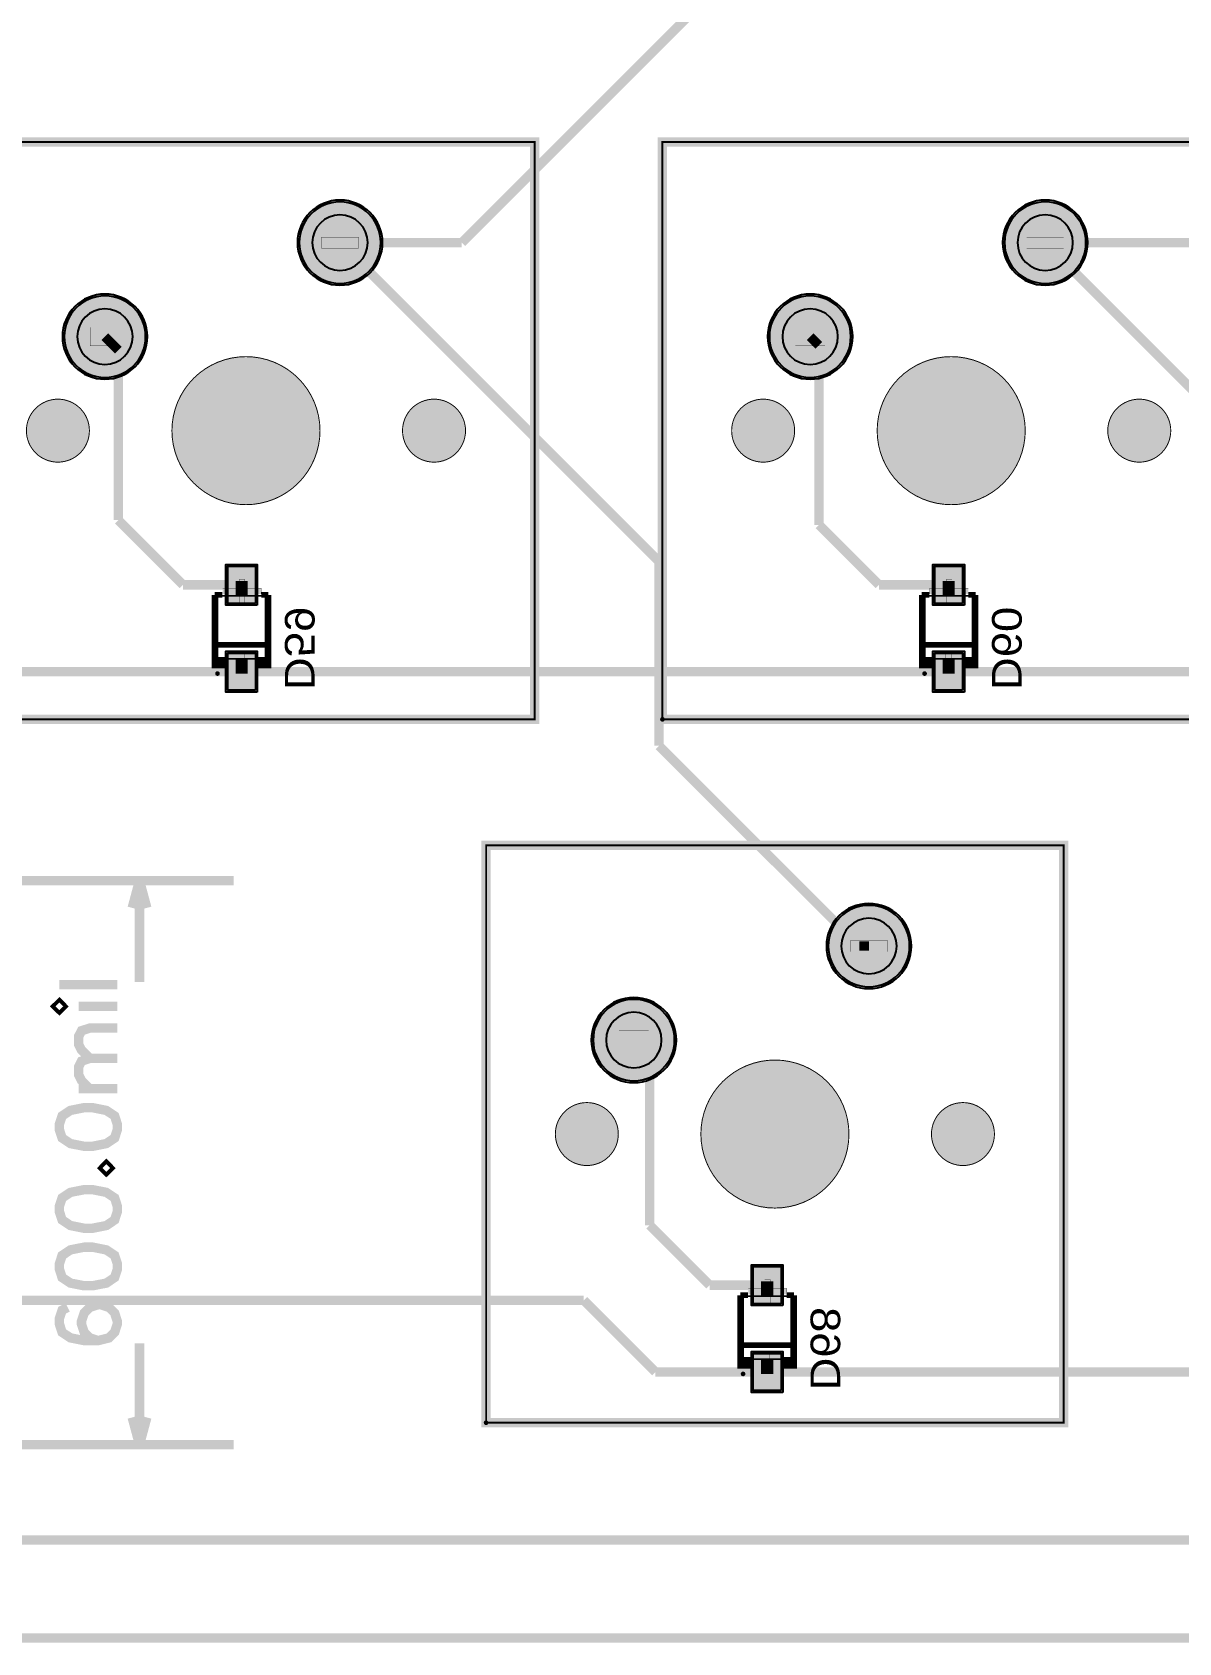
# Model space of a CAD drawing. Header units: millimetres. Extents: x 0 to 199, y -7 to 103.
# Drawn here: x 69.68 to 100.65, y -0.11 to 43.41 of the extents above; entities that cross this region are included whole.
import ezdxf
from ezdxf.enums import TextEntityAlignment as Align

# ---------------------------------------------------------------- set-up
doc = ezdxf.new("R2010")
doc.units = ezdxf.units.MM
doc.header["$MEASUREMENT"] = 0
for name, color, linetype, true_color in [('Board-Outline-Layer', 7, 'Continuous', 0xff00ff), ('Bottom-Layer', 7, 'Continuous', 0x0000ff), ('Bottom-Paste-Mask-Layer', 7, 'Continuous', 0x800000), ('Bottom-Silkscreen-Layer', 7, 'Continuous', 0x66cc33), ('Bottom-Solder-Mask-Layer', 7, 'Continuous', 0xaa00ff), ('Component-Marking-Layer', 7, 'Continuous', 0x66ffcc), ('Component-Shape-Layer', 7, 'Continuous', 0x00cccc), ('Document-Layer', 7, 'Continuous', 0xffffff), ('Hole-Layer', 7, 'Continuous', 0x222222), ('Mechanical-Layer', 7, 'Continuous', 0xf022f0), ('Multi-Layer', 7, 'Continuous', 0xc0c0c0), ('Pin-Floating-Layer', 7, 'Continuous', 0xff99ff), ('Pin-Soldering-Layer', 7, 'Continuous', 0xcc9999), ('Top-Layer', 7, 'Continuous', 0xff0000), ('Top-Paste-Mask-Layer', 7, 'Continuous', 0x808080), ('Top-Silkscreen-Layer', 7, 'Continuous', 0xffcc00), ('Top-Solder-Mask-Layer', 7, 'Continuous', 0x800080)]:
    doc.layers.add(name, color=color, linetype=linetype, true_color=true_color)
doc.styles.get("Standard").update_dxf_attribs({"font": 'arial.ttf'})

msp = doc.modelspace()

# ---------------------------------------------------------------- hatches: boundary and pattern name
at = {"layer": 'Bottom-Layer'}
for points in [[(76.896, 37.724, 1), (79.096, 37.724, 1)], [(95.946, 37.724, 1), (98.146, 37.724, 1)], [(70.546, 35.184, 1), (72.746, 35.184, 1)], [(89.596, 35.184, 1), (91.796, 35.184, 1)], [(75.712, 27.978), (74.962, 27.978), (74.962, 28.978), (75.712, 28.978)], [(94.812, 27.978), (94.062, 27.978), (94.062, 28.978), (94.812, 28.978)], [(75.712, 25.632), (74.962, 25.632), (74.962, 26.632), (75.712, 26.632)], [(94.812, 25.632), (94.062, 25.632), (94.062, 26.632), (94.812, 26.632)], [(91.184, 18.718, 1), (93.384, 18.718, 1)], [(84.834, 16.178, 1), (87.034, 16.178, 1)], [(89.91, 9.055), (89.16, 9.055), (89.16, 10.055), (89.91, 10.055)], [(89.91, 6.709), (89.16, 6.709), (89.16, 7.709), (89.91, 7.709)]]:
    msp.add_hatch(color=256, dxfattribs=at).paths.add_polyline_path(points)
at = {"layer": 'Bottom-Paste-Mask-Layer'}
for points in [[(76.896, 37.724, 1), (79.096, 37.724, 1)], [(95.946, 37.724, 1), (98.146, 37.724, 1)], [(70.546, 35.184, 1), (72.746, 35.184, 1)], [(89.596, 35.184, 1), (91.796, 35.184, 1)], [(75.712, 27.978), (74.962, 27.978), (74.962, 28.978), (75.712, 28.978)], [(94.812, 27.978), (94.062, 27.978), (94.062, 28.978), (94.812, 28.978)], [(75.712, 25.632), (74.962, 25.632), (74.962, 26.632), (75.712, 26.632)], [(94.812, 25.632), (94.062, 25.632), (94.062, 26.632), (94.812, 26.632)], [(91.184, 18.718, 1), (93.384, 18.718, 1)], [(84.834, 16.178, 1), (87.034, 16.178, 1)], [(89.91, 9.055), (89.16, 9.055), (89.16, 10.055), (89.91, 10.055)], [(89.91, 6.709), (89.16, 6.709), (89.16, 7.709), (89.91, 7.709)]]:
    msp.add_hatch(color=256, dxfattribs=at).paths.add_polyline_path(points)
at = {"layer": 'Bottom-Silkscreen-Layer'}
for points in [[(74.534, 26.53), (74.887, 26.53), (74.887, 26.225), (74.534, 26.225)], [(74.534, 26.53), (74.887, 26.53), (74.887, 26.225), (74.534, 26.225)], [(76.139, 26.53), (76.139, 26.225), (75.787, 26.225), (75.787, 26.53)], [(76.139, 26.53), (76.139, 26.225), (75.787, 26.225), (75.787, 26.53)], [(93.635, 26.53), (93.987, 26.53), (93.987, 26.225), (93.635, 26.225)], [(93.635, 26.53), (93.987, 26.53), (93.987, 26.225), (93.635, 26.225)], [(95.24, 26.53), (95.24, 26.225), (94.887, 26.225), (94.887, 26.53)], [(95.24, 26.53), (95.24, 26.225), (94.887, 26.225), (94.887, 26.53)], [(88.733, 7.607), (89.085, 7.607), (89.085, 7.302), (88.733, 7.302)], [(88.733, 7.607), (89.085, 7.607), (89.085, 7.302), (88.733, 7.302)], [(90.338, 7.607), (90.338, 7.302), (89.985, 7.302), (89.985, 7.607)], [(90.338, 7.607), (90.338, 7.302), (89.985, 7.302), (89.985, 7.607)]]:
    msp.add_hatch(color=256, dxfattribs=at).paths.add_polyline_path(points)
at = {"layer": 'Bottom-Solder-Mask-Layer'}
for points in [[(76.846, 37.724, 1), (79.146, 37.724, 1)], [(95.896, 37.724, 1), (98.196, 37.724, 1)], [(70.496, 35.184, 1), (72.796, 35.184, 1)], [(89.546, 35.184, 1), (91.846, 35.184, 1)], [(75.762, 27.927), (74.911, 27.927), (74.911, 29.028), (75.762, 29.028)], [(94.863, 27.927), (94.012, 27.927), (94.012, 29.028), (94.863, 29.028)], [(75.762, 25.582), (74.911, 25.582), (74.911, 26.683), (75.762, 26.683)], [(94.863, 25.582), (94.012, 25.582), (94.012, 26.683), (94.863, 26.683)], [(91.134, 18.718, 1), (93.434, 18.718, 1)], [(84.784, 16.178, 1), (87.084, 16.178, 1)], [(89.961, 9.004), (89.109, 9.004), (89.109, 10.105), (89.961, 10.105)], [(89.961, 6.659), (89.109, 6.659), (89.109, 7.76), (89.961, 7.76)]]:
    msp.add_hatch(color=256, dxfattribs=at).paths.add_polyline_path(points)
at = {"layer": 'Component-Marking-Layer'}
for points in [[(74.627, 26.08, 1), (74.747, 26.08, 1)], [(74.627, 26.08, 1), (74.747, 26.08, 1)], [(93.727, 26.08, 1), (93.847, 26.08, 1)], [(93.727, 26.08, 1), (93.847, 26.08, 1)], [(86.646, 24.844, 1), (86.766, 24.844, 1)], [(86.646, 24.844, 1), (86.766, 24.844, 1)], [(88.825, 7.157, 1), (88.945, 7.157, 1)], [(88.825, 7.157, 1), (88.945, 7.157, 1)], [(81.883, 5.838, 1), (82.003, 5.838, 1)], [(81.883, 5.838, 1), (82.003, 5.838, 1)]]:
    msp.add_hatch(color=256, dxfattribs=at).paths.add_polyline_path(points)
at = {"layer": 'Document-Layer'}
for points in [[(75.867, 28.388), (75.867, 28.232), (74.827, 28.232), (74.827, 28.388)], [(75.867, 28.388), (75.867, 28.232), (74.827, 28.232), (74.827, 28.388)], [(75.427, 28.62), (75.427, 27.996), (75.271, 27.996), (75.271, 28.62)], [(75.427, 28.62), (75.427, 27.996), (75.271, 27.996), (75.271, 28.62)], [(94.967, 28.388), (94.967, 28.232), (93.927, 28.232), (93.927, 28.388)], [(94.967, 28.388), (94.967, 28.232), (93.927, 28.232), (93.927, 28.388)], [(94.527, 28.62), (94.527, 27.996), (94.371, 27.996), (94.371, 28.62)], [(94.527, 28.62), (94.527, 27.996), (94.371, 27.996), (94.371, 28.62)], [(75.407, 26.08), (75.251, 26.08), (75.251, 26.704), (75.407, 26.704)], [(75.407, 26.08), (75.251, 26.08), (75.251, 26.704), (75.407, 26.704)], [(94.507, 26.08), (94.351, 26.08), (94.351, 26.704), (94.507, 26.704)], [(94.507, 26.08), (94.351, 26.08), (94.351, 26.704), (94.507, 26.704)], [(89.625, 9.697), (89.625, 9.073), (89.469, 9.073), (89.469, 9.697)], [(89.625, 9.697), (89.625, 9.073), (89.469, 9.073), (89.469, 9.697)], [(90.065, 9.465), (90.065, 9.309), (89.025, 9.309), (89.025, 9.465)], [(90.065, 9.465), (90.065, 9.309), (89.025, 9.309), (89.025, 9.465)], [(89.605, 7.157), (89.449, 7.157), (89.449, 7.781), (89.605, 7.781)], [(89.605, 7.157), (89.449, 7.157), (89.449, 7.781), (89.605, 7.781)]]:
    msp.add_hatch(color=256, dxfattribs=at).paths.add_polyline_path(points)
at = {"layer": 'Hole-Layer'}
for points in [[(77.246, 37.724, 1), (78.746, 37.724, 1)], [(96.296, 37.724, 1), (97.796, 37.724, 1)], [(70.896, 35.184, 1), (72.396, 35.184, 1)], [(89.946, 35.184, 1), (91.446, 35.184, 1)], [(91.534, 18.718, 1), (93.034, 18.718, 1)], [(85.183, 16.178, 1), (86.684, 16.178, 1)]]:
    msp.add_hatch(color=256, dxfattribs=at).paths.add_polyline_path(points)
at = {"layer": 'Multi-Layer'}
for points in [[(76.896, 37.724, 1), (79.096, 37.724, 1)], [(76.896, 37.724, 1), (79.096, 37.724, 1)], [(76.896, 37.724, 1), (79.096, 37.724, 1)], [(95.946, 37.724, 1), (98.146, 37.724, 1)], [(95.946, 37.724, 1), (98.146, 37.724, 1)], [(95.946, 37.724, 1), (98.146, 37.724, 1)], [(70.546, 35.184, 1), (72.746, 35.184, 1)], [(70.546, 35.184, 1), (72.746, 35.184, 1)], [(70.546, 35.184, 1), (72.746, 35.184, 1)], [(89.596, 35.184, 1), (91.796, 35.184, 1)], [(89.596, 35.184, 1), (91.796, 35.184, 1)], [(89.596, 35.184, 1), (91.796, 35.184, 1)], [(73.456, 32.644, 1), (77.456, 32.644, 1)], [(73.456, 32.644, 1), (77.456, 32.644, 1)], [(92.506, 32.644, 1), (96.506, 32.644, 1)], [(92.506, 32.644, 1), (96.506, 32.644, 1)], [(69.525, 32.644, 1), (71.227, 32.644, 1)], [(69.525, 32.644, 1), (71.227, 32.644, 1)], [(79.685, 32.644, 1), (81.387, 32.644, 1)], [(79.685, 32.644, 1), (81.387, 32.644, 1)], [(88.575, 32.644, 1), (90.277, 32.644, 1)], [(88.575, 32.644, 1), (90.277, 32.644, 1)], [(98.735, 32.644, 1), (100.437, 32.644, 1)], [(98.735, 32.644, 1), (100.437, 32.644, 1)], [(91.184, 18.718, 1), (93.384, 18.718, 1)], [(91.184, 18.718, 1), (93.384, 18.718, 1)], [(91.184, 18.718, 1), (93.384, 18.718, 1)], [(84.834, 16.178, 1), (87.034, 16.178, 1)], [(84.834, 16.178, 1), (87.034, 16.178, 1)], [(84.834, 16.178, 1), (87.034, 16.178, 1)], [(87.744, 13.638, 1), (91.744, 13.638, 1)], [(87.744, 13.638, 1), (91.744, 13.638, 1)], [(83.813, 13.638, 1), (85.514, 13.638, 1)], [(83.813, 13.638, 1), (85.514, 13.638, 1)], [(93.973, 13.638, 1), (95.674, 13.638, 1)], [(93.973, 13.638, 1), (95.674, 13.638, 1)]]:
    msp.add_hatch(color=256, dxfattribs=at).paths.add_polyline_path(points)
at = {"layer": 'Pin-Floating-Layer'}
for points in [[(75.496, 28.29), (75.496, 28.17), (75.176, 28.17), (75.176, 28.29)], [(75.496, 28.29), (75.496, 28.17), (75.176, 28.17), (75.176, 28.29)], [(94.597, 28.29), (94.597, 28.17), (94.277, 28.17), (94.277, 28.29)], [(94.597, 28.29), (94.597, 28.17), (94.277, 28.17), (94.277, 28.29)], [(75.496, 26.49), (75.496, 26.37), (75.176, 26.37), (75.176, 26.49)], [(75.496, 26.49), (75.496, 26.37), (75.176, 26.37), (75.176, 26.49)], [(94.597, 26.49), (94.597, 26.37), (94.277, 26.37), (94.277, 26.49)], [(94.597, 26.49), (94.597, 26.37), (94.277, 26.37), (94.277, 26.49)], [(89.695, 9.367), (89.695, 9.247), (89.375, 9.247), (89.375, 9.367)], [(89.695, 9.367), (89.695, 9.247), (89.375, 9.247), (89.375, 9.367)], [(89.695, 7.567), (89.695, 7.447), (89.375, 7.447), (89.375, 7.567)], [(89.695, 7.567), (89.695, 7.447), (89.375, 7.447), (89.375, 7.567)]]:
    msp.add_hatch(color=256, dxfattribs=at).paths.add_polyline_path(points)
at = {"layer": 'Pin-Soldering-Layer'}
for points in [[(77.496, 37.874), (78.496, 37.874), (78.496, 37.574), (77.496, 37.574)], [(77.496, 37.874), (78.496, 37.874), (78.496, 37.574), (77.496, 37.574)], [(96.546, 37.874), (97.546, 37.874), (97.546, 37.574), (96.546, 37.574)], [(96.546, 37.874), (97.546, 37.874), (97.546, 37.574), (96.546, 37.574)], [(71.246, 35.434), (72.046, 35.434), (72.046, 34.934), (71.246, 34.934)], [(71.246, 35.434), (72.046, 35.434), (72.046, 34.934), (71.246, 34.934)], [(90.296, 35.434), (91.096, 35.434), (91.096, 34.934), (90.296, 34.934)], [(90.296, 35.434), (91.096, 35.434), (91.096, 34.934), (90.296, 34.934)], [(75.496, 28.58), (75.496, 28.28), (75.176, 28.28), (75.176, 28.58)], [(75.496, 28.58), (75.496, 28.28), (75.176, 28.28), (75.176, 28.58)], [(94.597, 28.58), (94.597, 28.28), (94.277, 28.28), (94.277, 28.58)], [(94.597, 28.58), (94.597, 28.28), (94.277, 28.28), (94.277, 28.58)], [(75.496, 26.38), (75.496, 26.08), (75.176, 26.08), (75.176, 26.38)], [(75.496, 26.38), (75.496, 26.08), (75.176, 26.08), (75.176, 26.38)], [(94.597, 26.38), (94.597, 26.08), (94.277, 26.08), (94.277, 26.38)], [(94.597, 26.38), (94.597, 26.08), (94.277, 26.08), (94.277, 26.38)], [(91.784, 18.868), (92.784, 18.868), (92.784, 18.568), (91.784, 18.568)], [(91.784, 18.868), (92.784, 18.868), (92.784, 18.568), (91.784, 18.568)], [(85.534, 16.428), (86.334, 16.428), (86.334, 15.928), (85.534, 15.928)], [(85.534, 16.428), (86.334, 16.428), (86.334, 15.928), (85.534, 15.928)], [(89.695, 9.657), (89.695, 9.357), (89.375, 9.357), (89.375, 9.657)], [(89.695, 9.657), (89.695, 9.357), (89.375, 9.357), (89.375, 9.657)], [(89.695, 7.457), (89.695, 7.157), (89.375, 7.157), (89.375, 7.457)], [(89.695, 7.457), (89.695, 7.157), (89.375, 7.157), (89.375, 7.457)]]:
    msp.add_hatch(color=256, dxfattribs=at).paths.add_polyline_path(points)
at = {"layer": 'Top-Layer'}
for points in [[(76.896, 37.724, 1), (79.096, 37.724, 1)], [(95.946, 37.724, 1), (98.146, 37.724, 1)], [(70.546, 35.184, 1), (72.746, 35.184, 1)], [(89.596, 35.184, 1), (91.796, 35.184, 1)], [(91.184, 18.718, 1), (93.384, 18.718, 1)], [(84.834, 16.178, 1), (87.034, 16.178, 1)]]:
    msp.add_hatch(color=256, dxfattribs=at).paths.add_polyline_path(points)
at = {"layer": 'Top-Paste-Mask-Layer'}
for points in [[(76.896, 37.724, 1), (79.096, 37.724, 1)], [(95.946, 37.724, 1), (98.146, 37.724, 1)], [(70.546, 35.184, 1), (72.746, 35.184, 1)], [(89.596, 35.184, 1), (91.796, 35.184, 1)], [(91.184, 18.718, 1), (93.384, 18.718, 1)], [(84.834, 16.178, 1), (87.034, 16.178, 1)]]:
    msp.add_hatch(color=256, dxfattribs=at).paths.add_polyline_path(points)
at = {"layer": 'Top-Solder-Mask-Layer'}
for points in [[(76.846, 37.724, 1), (79.146, 37.724, 1)], [(95.896, 37.724, 1), (98.196, 37.724, 1)], [(70.496, 35.184, 1), (72.796, 35.184, 1)], [(89.546, 35.184, 1), (91.846, 35.184, 1)], [(91.134, 18.718, 1), (93.434, 18.718, 1)], [(84.784, 16.178, 1), (87.084, 16.178, 1)]]:
    msp.add_hatch(color=256, dxfattribs=at).paths.add_polyline_path(points)

# ---------------------------------------------------------------- linework, layer by layer
at = {"layer": 'Board-Outline-Layer', "const_width": 0.254}
msp.add_lwpolyline([(-0.032, 3.019), (-0.032, 100.367, -0.414), (2.968, 103.367), (195.568, 103.367), (195.568, 103.367, -0.414), (198.568, 100.367), (198.568, 100.367), (198.568, 3.019), (198.568, 3.019, -0.414), (195.568, 0.019), (195.568, 0.019), (2.968, 0.019, -0.414)], format="xyb", close=True, dxfattribs=at)
at = {"layer": 'Bottom-Layer'}
for points in [[(76.896, 37.724, 1), (79.096, 37.724), (79.096, 37.724, 1), (76.896, 37.724)], [(95.946, 37.724, 1), (98.146, 37.724), (98.146, 37.724, 1), (95.946, 37.724)], [(70.546, 35.184, 1), (72.746, 35.184), (72.746, 35.184, 1), (70.546, 35.184)], [(89.596, 35.184, 1), (91.796, 35.184), (91.796, 35.184, 1), (89.596, 35.184)], [(91.184, 18.718, 1), (93.384, 18.718), (93.384, 18.718, 1), (91.184, 18.718)], [(84.834, 16.178, 1), (87.034, 16.178), (87.034, 16.178, 1), (84.834, 16.178)]]:
    msp.add_lwpolyline(points, format="xyb", dxfattribs=at)
at = {"layer": 'Bottom-Layer', "const_width": 0.254}
for points in [[(71.646, 35.184), (72.009, 34.821)], [(90.696, 35.184), (90.932, 34.948)], [(72.009, 34.821), (72.009, 30.226)], [(90.932, 34.948), (90.932, 30.099)], [(72.009, 30.226), (73.758, 28.478)], [(90.932, 30.099), (92.554, 28.478)], [(73.758, 28.478), (75.337, 28.478)], [(92.554, 28.478), (94.437, 28.478)], [(56.236, 26.132), (75.337, 26.132)], [(75.337, 26.132), (94.437, 26.132)], [(94.437, 26.132), (113.538, 26.132)], [(85.934, 16.178), (86.36, 15.751)], [(86.36, 15.751), (86.36, 11.176)], [(86.36, 11.176), (87.982, 9.555)], [(87.982, 9.555), (89.535, 9.555)], [(57.404, 9.144), (84.582, 9.144)], [(84.582, 9.144), (86.517, 7.209)], [(86.517, 7.209), (89.535, 7.209)], [(89.535, 7.209), (108.611, 7.209)]]:
    msp.add_lwpolyline(points, dxfattribs=at)
at = {"layer": 'Bottom-Layer'}
for points in [[(75.712, 27.978), (74.962, 27.978), (74.962, 28.978), (75.712, 28.978)], [(94.812, 27.978), (94.062, 27.978), (94.062, 28.978), (94.812, 28.978)], [(75.712, 25.632), (74.962, 25.632), (74.962, 26.632), (75.712, 26.632)], [(94.812, 25.632), (94.062, 25.632), (94.062, 26.632), (94.812, 26.632)], [(89.91, 9.055), (89.16, 9.055), (89.16, 10.055), (89.91, 10.055)], [(89.91, 6.709), (89.16, 6.709), (89.16, 7.709), (89.91, 7.709)]]:
    msp.add_lwpolyline(points, close=True, dxfattribs=at)
at = {"layer": 'Bottom-Paste-Mask-Layer'}
for points in [[(76.896, 37.724, 1), (79.096, 37.724), (79.096, 37.724, 1), (76.896, 37.724)], [(95.946, 37.724, 1), (98.146, 37.724), (98.146, 37.724, 1), (95.946, 37.724)], [(70.546, 35.184, 1), (72.746, 35.184), (72.746, 35.184, 1), (70.546, 35.184)], [(89.596, 35.184, 1), (91.796, 35.184), (91.796, 35.184, 1), (89.596, 35.184)], [(91.184, 18.718, 1), (93.384, 18.718), (93.384, 18.718, 1), (91.184, 18.718)], [(84.834, 16.178, 1), (87.034, 16.178), (87.034, 16.178, 1), (84.834, 16.178)]]:
    msp.add_lwpolyline(points, format="xyb", dxfattribs=at)
for points in [[(75.712, 27.978), (74.962, 27.978), (74.962, 28.978), (75.712, 28.978)], [(94.812, 27.978), (94.062, 27.978), (94.062, 28.978), (94.812, 28.978)], [(75.712, 25.632), (74.962, 25.632), (74.962, 26.632), (75.712, 26.632)], [(94.812, 25.632), (94.062, 25.632), (94.062, 26.632), (94.812, 26.632)], [(89.91, 9.055), (89.16, 9.055), (89.16, 10.055), (89.91, 10.055)], [(89.91, 6.709), (89.16, 6.709), (89.16, 7.709), (89.91, 7.709)]]:
    msp.add_lwpolyline(points, close=True, dxfattribs=at)
at = {"layer": 'Bottom-Silkscreen-Layer', "const_width": 0.152}
for points in [[(74.61, 28.206), (74.817, 28.206)], [(74.61, 26.454), (74.61, 28.206)], [(74.61, 28.206), (74.817, 28.206)], [(74.61, 26.454), (74.61, 28.206)], [(76.063, 28.206), (75.867, 28.206)], [(76.063, 28.206), (75.867, 28.206)], [(76.063, 26.454), (76.063, 28.206)], [(76.063, 26.454), (76.063, 28.206)], [(93.711, 28.206), (93.917, 28.206)], [(93.711, 26.454), (93.711, 28.206)], [(93.711, 28.206), (93.917, 28.206)], [(93.711, 26.454), (93.711, 28.206)], [(95.164, 28.206), (94.967, 28.206)], [(95.164, 28.206), (94.967, 28.206)], [(95.164, 26.454), (95.164, 28.206)], [(95.164, 26.454), (95.164, 28.206)], [(76.063, 26.858), (74.61, 26.858)], [(76.063, 26.858), (74.61, 26.858)], [(95.164, 26.858), (93.711, 26.858)], [(95.164, 26.858), (93.711, 26.858)], [(88.809, 9.283), (89.015, 9.283)], [(88.809, 7.531), (88.809, 9.283)], [(88.809, 9.283), (89.015, 9.283)], [(88.809, 7.531), (88.809, 9.283)], [(90.261, 9.283), (90.065, 9.283)], [(90.261, 9.283), (90.065, 9.283)], [(90.261, 7.531), (90.261, 9.283)], [(90.261, 7.531), (90.261, 9.283)], [(90.261, 7.935), (88.809, 7.935)], [(90.261, 7.935), (88.809, 7.935)]]:
    msp.add_lwpolyline(points, dxfattribs=at)
at = {"layer": 'Bottom-Silkscreen-Layer', "const_width": 0.00508}
for points in [[(74.534, 26.53), (74.887, 26.53), (74.887, 26.225), (74.534, 26.225)], [(74.534, 26.53), (74.887, 26.53), (74.887, 26.225), (74.534, 26.225)], [(76.139, 26.53), (76.139, 26.225), (75.787, 26.225), (75.787, 26.53)], [(76.139, 26.53), (76.139, 26.225), (75.787, 26.225), (75.787, 26.53)], [(93.635, 26.53), (93.987, 26.53), (93.987, 26.225), (93.635, 26.225)], [(93.635, 26.53), (93.987, 26.53), (93.987, 26.225), (93.635, 26.225)], [(95.24, 26.53), (95.24, 26.225), (94.887, 26.225), (94.887, 26.53)], [(95.24, 26.53), (95.24, 26.225), (94.887, 26.225), (94.887, 26.53)], [(88.733, 7.607), (89.085, 7.607), (89.085, 7.302), (88.733, 7.302)], [(88.733, 7.607), (89.085, 7.607), (89.085, 7.302), (88.733, 7.302)], [(90.338, 7.607), (90.338, 7.302), (89.985, 7.302), (89.985, 7.607)], [(90.338, 7.607), (90.338, 7.302), (89.985, 7.302), (89.985, 7.607)]]:
    msp.add_lwpolyline(points, close=True, dxfattribs=at)
at = {"layer": 'Bottom-Solder-Mask-Layer'}
for points in [[(76.846, 37.724, 1), (79.146, 37.724, 1)], [(95.896, 37.724, 1), (98.196, 37.724, 1)], [(70.496, 35.184, 1), (72.796, 35.184, 1)], [(89.546, 35.184, 1), (91.846, 35.184, 1)], [(91.134, 18.718, 1), (93.434, 18.718, 1)], [(84.784, 16.178, 1), (87.084, 16.178, 1)]]:
    msp.add_lwpolyline(points, format="xyb", close=True, dxfattribs=at)
for points in [[(75.762, 27.927), (74.911, 27.927), (74.911, 29.028), (75.762, 29.028)], [(94.863, 27.927), (94.012, 27.927), (94.012, 29.028), (94.863, 29.028)], [(75.762, 25.582), (74.911, 25.582), (74.911, 26.683), (75.762, 26.683)], [(94.863, 25.582), (94.012, 25.582), (94.012, 26.683), (94.863, 26.683)], [(89.961, 9.004), (89.109, 9.004), (89.109, 10.105), (89.961, 10.105)], [(89.961, 6.659), (89.109, 6.659), (89.109, 7.76), (89.961, 7.76)]]:
    msp.add_lwpolyline(points, close=True, dxfattribs=at)
at = {"layer": 'Component-Marking-Layer', "const_width": 0.00508}
for points in [[(74.627, 26.08, 1), (74.747, 26.08, 1)], [(74.627, 26.08, 1), (74.747, 26.08, 1)], [(93.727, 26.08, 1), (93.847, 26.08, 1)], [(93.727, 26.08, 1), (93.847, 26.08, 1)], [(86.646, 24.844, 1), (86.766, 24.844, 1)], [(86.646, 24.844, 1), (86.766, 24.844, 1)], [(88.825, 7.157, 1), (88.945, 7.157, 1)], [(88.825, 7.157, 1), (88.945, 7.157, 1)], [(81.883, 5.838, 1), (82.003, 5.838, 1)], [(81.883, 5.838, 1), (82.003, 5.838, 1)]]:
    msp.add_lwpolyline(points, format="xyb", close=True, dxfattribs=at)
at = {"layer": 'Component-Shape-Layer', "const_width": 0.0508}
for points in [[(67.656, 24.844), (67.656, 40.444), (83.256, 40.444), (83.256, 24.844)], [(67.656, 24.844), (67.656, 40.444), (83.256, 40.444), (83.256, 24.844)], [(86.706, 24.844), (86.706, 40.444), (102.306, 40.444), (102.306, 24.844)], [(86.706, 24.844), (86.706, 40.444), (102.306, 40.444), (102.306, 24.844)], [(75.987, 28.18), (75.987, 26.48), (74.687, 26.48), (74.687, 28.18)], [(75.987, 28.18), (75.987, 26.48), (74.687, 26.48), (74.687, 28.18)], [(95.087, 28.18), (95.087, 26.48), (93.787, 26.48), (93.787, 28.18)], [(95.087, 28.18), (95.087, 26.48), (93.787, 26.48), (93.787, 28.18)], [(81.944, 5.838), (81.944, 21.438), (97.544, 21.438), (97.544, 5.838)], [(81.944, 5.838), (81.944, 21.438), (97.544, 21.438), (97.544, 5.838)], [(90.185, 9.257), (90.185, 7.557), (88.885, 7.557), (88.885, 9.257)], [(90.185, 9.257), (90.185, 7.557), (88.885, 7.557), (88.885, 9.257)]]:
    msp.add_lwpolyline(points, close=True, dxfattribs=at)
at = {"layer": 'Document-Layer', "const_width": 1.9}
for points in [[(74.506, 32.644, 1), (76.406, 32.644, 1)], [(74.506, 32.644, 1), (76.406, 32.644, 1)], [(93.556, 32.644, 1), (95.456, 32.644, 1)], [(93.556, 32.644, 1), (95.456, 32.644, 1)], [(88.794, 13.638, 1), (90.693, 13.638, 1)], [(88.794, 13.638, 1), (90.693, 13.638, 1)]]:
    msp.add_lwpolyline(points, format="xyb", close=True, dxfattribs=at)
at = {"layer": 'Document-Layer', "const_width": 0.8}
for points in [[(69.976, 32.644, 1), (70.776, 32.644), (70.776, 32.644, 1), (69.976, 32.644)], [(69.976, 32.644, 1), (70.776, 32.644), (70.776, 32.644, 1), (69.976, 32.644)], [(80.136, 32.644, 1), (80.936, 32.644), (80.936, 32.644, 1), (80.136, 32.644)], [(80.136, 32.644, 1), (80.936, 32.644), (80.936, 32.644, 1), (80.136, 32.644)], [(89.026, 32.644, 1), (89.826, 32.644), (89.826, 32.644, 1), (89.026, 32.644)], [(89.026, 32.644, 1), (89.826, 32.644), (89.826, 32.644, 1), (89.026, 32.644)], [(99.186, 32.644, 1), (99.986, 32.644), (99.986, 32.644, 1), (99.186, 32.644)], [(99.186, 32.644, 1), (99.986, 32.644), (99.986, 32.644, 1), (99.186, 32.644)], [(84.263, 13.638, 1), (85.064, 13.638), (85.064, 13.638, 1), (84.263, 13.638)], [(84.263, 13.638, 1), (85.064, 13.638), (85.064, 13.638, 1), (84.263, 13.638)], [(94.423, 13.638, 1), (95.224, 13.638), (95.224, 13.638, 1), (94.423, 13.638)], [(94.423, 13.638, 1), (95.224, 13.638), (95.224, 13.638, 1), (94.423, 13.638)]]:
    msp.add_lwpolyline(points, format="xyb", dxfattribs=at)
at = {"layer": 'Document-Layer', "const_width": 0.00508}
for points in [[(75.867, 28.388), (75.867, 28.232), (74.827, 28.232), (74.827, 28.388)], [(75.867, 28.388), (75.867, 28.232), (74.827, 28.232), (74.827, 28.388)], [(75.427, 28.62), (75.427, 27.996), (75.271, 27.996), (75.271, 28.62)], [(75.427, 28.62), (75.427, 27.996), (75.271, 27.996), (75.271, 28.62)], [(94.967, 28.388), (94.967, 28.232), (93.927, 28.232), (93.927, 28.388)], [(94.967, 28.388), (94.967, 28.232), (93.927, 28.232), (93.927, 28.388)], [(94.527, 28.62), (94.527, 27.996), (94.371, 27.996), (94.371, 28.62)], [(94.527, 28.62), (94.527, 27.996), (94.371, 27.996), (94.371, 28.62)], [(75.407, 26.08), (75.251, 26.08), (75.251, 26.704), (75.407, 26.704)], [(75.407, 26.08), (75.251, 26.08), (75.251, 26.704), (75.407, 26.704)], [(94.507, 26.08), (94.351, 26.08), (94.351, 26.704), (94.507, 26.704)], [(94.507, 26.08), (94.351, 26.08), (94.351, 26.704), (94.507, 26.704)], [(89.625, 9.697), (89.625, 9.073), (89.469, 9.073), (89.469, 9.697)], [(89.625, 9.697), (89.625, 9.073), (89.469, 9.073), (89.469, 9.697)], [(90.065, 9.465), (90.065, 9.309), (89.025, 9.309), (89.025, 9.465)], [(90.065, 9.465), (90.065, 9.309), (89.025, 9.309), (89.025, 9.465)], [(89.605, 7.157), (89.449, 7.157), (89.449, 7.781), (89.605, 7.781)], [(89.605, 7.157), (89.449, 7.157), (89.449, 7.781), (89.605, 7.781)]]:
    msp.add_lwpolyline(points, close=True, dxfattribs=at)
at = {"layer": 'Hole-Layer'}
for points in [[(77.246, 37.724, 1), (78.746, 37.724, 1)], [(96.296, 37.724, 1), (97.796, 37.724, 1)], [(70.896, 35.184, 1), (72.396, 35.184, 1)], [(89.946, 35.184, 1), (91.446, 35.184, 1)], [(91.534, 18.718, 1), (93.034, 18.718, 1)], [(85.183, 16.178, 1), (86.684, 16.178, 1)]]:
    msp.add_lwpolyline(points, format="xyb", close=True, dxfattribs=at)
at = {"layer": 'Mechanical-Layer', "const_width": 0.254}
for points in [[(66.231, 20.485), (75.121, 20.485)], [(72.581, 20.485), (72.383, 19.749)], [(72.581, 20.485), (72.778, 19.749)], [(72.581, 20.485), (72.581, 17.75)], [(70.417, 17.673), (71.981, 17.673)], [(70.937, 17.087), (71.981, 17.087)], [(71.237, 15.682), (71.013, 15.906), (70.937, 16.055), (70.937, 16.279), (71.013, 16.429), (71.237, 16.502), (71.981, 16.502)], [(71.237, 14.862), (71.013, 15.085), (70.937, 15.235), (70.937, 15.458), (71.013, 15.608), (71.237, 15.682), (71.981, 15.682)], [(70.937, 14.862), (71.981, 14.862)], [(70.64, 8.954), (70.49, 8.877), (70.417, 8.654), (70.417, 8.504), (70.49, 8.28), (70.714, 8.131), (71.087, 8.057), (71.461, 8.057), (71.758, 8.131), (71.908, 8.28), (71.981, 8.504), (71.981, 8.58), (71.908, 8.804), (71.758, 8.954), (71.534, 9.027), (71.461, 9.027), (71.237, 8.954), (71.087, 8.804), (71.013, 8.58), (71.013, 8.504), (71.087, 8.28), (71.237, 8.131), (71.461, 8.057)], [(72.581, 7.981), (72.581, 5.245)], [(72.581, 5.245), (72.383, 5.981)], [(72.581, 5.245), (72.778, 5.981)], [(66.104, 5.245), (75.121, 5.245)]]:
    msp.add_lwpolyline(points, dxfattribs=at)
for points in [[(70.417, 17.013), (70.49, 17.087), (70.417, 17.163), (70.34, 17.087)], [(70.417, 13.754), (70.49, 13.531), (70.714, 13.381), (71.087, 13.307), (71.311, 13.307), (71.684, 13.381), (71.908, 13.531), (71.981, 13.754), (71.981, 13.904), (71.908, 14.128), (71.684, 14.277), (71.311, 14.351), (71.087, 14.351), (70.714, 14.277), (70.49, 14.128), (70.417, 13.904)], [(71.61, 12.72), (71.684, 12.647), (71.758, 12.72), (71.684, 12.797)], [(70.417, 11.539), (70.49, 11.316), (70.714, 11.166), (71.087, 11.092), (71.311, 11.092), (71.684, 11.166), (71.908, 11.316), (71.981, 11.539), (71.981, 11.689), (71.908, 11.913), (71.684, 12.062), (71.311, 12.136), (71.087, 12.136), (70.714, 12.062), (70.49, 11.913), (70.417, 11.689)], [(70.417, 9.985), (70.49, 9.761), (70.714, 9.611), (71.087, 9.538), (71.311, 9.538), (71.684, 9.611), (71.908, 9.761), (71.981, 9.985), (71.981, 10.135), (71.908, 10.358), (71.684, 10.508), (71.311, 10.582), (71.087, 10.582), (70.714, 10.508), (70.49, 10.358), (70.417, 10.135)]]:
    msp.add_lwpolyline(points, close=True, dxfattribs=at)
at = {"layer": 'Multi-Layer'}
for points in [[(76.896, 37.724, 1), (79.096, 37.724), (79.096, 37.724, 1), (76.896, 37.724)], [(76.896, 37.724, 1), (79.096, 37.724), (79.096, 37.724, 1), (76.896, 37.724)], [(76.896, 37.724, 1), (79.096, 37.724), (79.096, 37.724, 1), (76.896, 37.724)], [(95.946, 37.724, 1), (98.146, 37.724), (98.146, 37.724, 1), (95.946, 37.724)], [(95.946, 37.724, 1), (98.146, 37.724), (98.146, 37.724, 1), (95.946, 37.724)], [(95.946, 37.724, 1), (98.146, 37.724), (98.146, 37.724, 1), (95.946, 37.724)], [(70.546, 35.184, 1), (72.746, 35.184), (72.746, 35.184, 1), (70.546, 35.184)], [(70.546, 35.184, 1), (72.746, 35.184), (72.746, 35.184, 1), (70.546, 35.184)], [(70.546, 35.184, 1), (72.746, 35.184), (72.746, 35.184, 1), (70.546, 35.184)], [(89.596, 35.184, 1), (91.796, 35.184), (91.796, 35.184, 1), (89.596, 35.184)], [(89.596, 35.184, 1), (91.796, 35.184), (91.796, 35.184, 1), (89.596, 35.184)], [(89.596, 35.184, 1), (91.796, 35.184), (91.796, 35.184, 1), (89.596, 35.184)], [(91.184, 18.718, 1), (93.384, 18.718), (93.384, 18.718, 1), (91.184, 18.718)], [(91.184, 18.718, 1), (93.384, 18.718), (93.384, 18.718, 1), (91.184, 18.718)], [(91.184, 18.718, 1), (93.384, 18.718), (93.384, 18.718, 1), (91.184, 18.718)], [(84.834, 16.178, 1), (87.034, 16.178), (87.034, 16.178, 1), (84.834, 16.178)], [(84.834, 16.178, 1), (87.034, 16.178), (87.034, 16.178, 1), (84.834, 16.178)], [(84.834, 16.178, 1), (87.034, 16.178), (87.034, 16.178, 1), (84.834, 16.178)]]:
    msp.add_lwpolyline(points, format="xyb", dxfattribs=at)
at = {"layer": 'Multi-Layer', "const_width": 0.0254}
for points in [[(73.456, 32.644, 1), (77.456, 32.644, 1)], [(73.456, 32.644, 1), (77.456, 32.644, 1)], [(92.506, 32.644, 1), (96.506, 32.644, 1)], [(92.506, 32.644, 1), (96.506, 32.644, 1)], [(69.525, 32.644, 1), (71.227, 32.644, 1)], [(69.525, 32.644, 1), (71.227, 32.644, 1)], [(79.685, 32.644, 1), (81.387, 32.644, 1)], [(79.685, 32.644, 1), (81.387, 32.644, 1)], [(88.575, 32.644, 1), (90.277, 32.644, 1)], [(88.575, 32.644, 1), (90.277, 32.644, 1)], [(98.735, 32.644, 1), (100.437, 32.644, 1)], [(98.735, 32.644, 1), (100.437, 32.644, 1)], [(87.744, 13.638, 1), (91.744, 13.638, 1)], [(87.744, 13.638, 1), (91.744, 13.638, 1)], [(83.813, 13.638, 1), (85.514, 13.638, 1)], [(83.813, 13.638, 1), (85.514, 13.638, 1)], [(93.973, 13.638, 1), (95.674, 13.638, 1)], [(93.973, 13.638, 1), (95.674, 13.638, 1)]]:
    msp.add_lwpolyline(points, format="xyb", close=True, dxfattribs=at)
at = {"layer": 'Pin-Floating-Layer', "const_width": 0.00508}
for points in [[(75.496, 28.29), (75.496, 28.17), (75.176, 28.17), (75.176, 28.29)], [(75.496, 28.29), (75.496, 28.17), (75.176, 28.17), (75.176, 28.29)], [(94.597, 28.29), (94.597, 28.17), (94.277, 28.17), (94.277, 28.29)], [(94.597, 28.29), (94.597, 28.17), (94.277, 28.17), (94.277, 28.29)], [(75.496, 26.49), (75.496, 26.37), (75.176, 26.37), (75.176, 26.49)], [(75.496, 26.49), (75.496, 26.37), (75.176, 26.37), (75.176, 26.49)], [(94.597, 26.49), (94.597, 26.37), (94.277, 26.37), (94.277, 26.49)], [(94.597, 26.49), (94.597, 26.37), (94.277, 26.37), (94.277, 26.49)], [(89.695, 9.367), (89.695, 9.247), (89.375, 9.247), (89.375, 9.367)], [(89.695, 9.367), (89.695, 9.247), (89.375, 9.247), (89.375, 9.367)], [(89.695, 7.567), (89.695, 7.447), (89.375, 7.447), (89.375, 7.567)], [(89.695, 7.567), (89.695, 7.447), (89.375, 7.447), (89.375, 7.567)]]:
    msp.add_lwpolyline(points, close=True, dxfattribs=at)
at = {"layer": 'Pin-Soldering-Layer', "const_width": 0.00508}
for points in [[(77.496, 37.874), (78.496, 37.874), (78.496, 37.574), (77.496, 37.574)], [(77.496, 37.874), (78.496, 37.874), (78.496, 37.574), (77.496, 37.574)], [(96.546, 37.874), (97.546, 37.874), (97.546, 37.574), (96.546, 37.574)], [(96.546, 37.874), (97.546, 37.874), (97.546, 37.574), (96.546, 37.574)], [(71.246, 35.434), (72.046, 35.434), (72.046, 34.934), (71.246, 34.934)], [(71.246, 35.434), (72.046, 35.434), (72.046, 34.934), (71.246, 34.934)], [(90.296, 35.434), (91.096, 35.434), (91.096, 34.934), (90.296, 34.934)], [(90.296, 35.434), (91.096, 35.434), (91.096, 34.934), (90.296, 34.934)], [(75.496, 28.58), (75.496, 28.28), (75.176, 28.28), (75.176, 28.58)], [(75.496, 28.58), (75.496, 28.28), (75.176, 28.28), (75.176, 28.58)], [(94.597, 28.58), (94.597, 28.28), (94.277, 28.28), (94.277, 28.58)], [(94.597, 28.58), (94.597, 28.28), (94.277, 28.28), (94.277, 28.58)], [(75.496, 26.38), (75.496, 26.08), (75.176, 26.08), (75.176, 26.38)], [(75.496, 26.38), (75.496, 26.08), (75.176, 26.08), (75.176, 26.38)], [(94.597, 26.38), (94.597, 26.08), (94.277, 26.08), (94.277, 26.38)], [(94.597, 26.38), (94.597, 26.08), (94.277, 26.08), (94.277, 26.38)], [(91.784, 18.868), (92.784, 18.868), (92.784, 18.568), (91.784, 18.568)], [(91.784, 18.868), (92.784, 18.868), (92.784, 18.568), (91.784, 18.568)], [(85.534, 16.428), (86.334, 16.428), (86.334, 15.928), (85.534, 15.928)], [(85.534, 16.428), (86.334, 16.428), (86.334, 15.928), (85.534, 15.928)], [(89.695, 9.657), (89.695, 9.357), (89.375, 9.357), (89.375, 9.657)], [(89.695, 9.657), (89.695, 9.357), (89.375, 9.357), (89.375, 9.657)], [(89.695, 7.457), (89.695, 7.157), (89.375, 7.157), (89.375, 7.457)], [(89.695, 7.457), (89.695, 7.157), (89.375, 7.157), (89.375, 7.457)]]:
    msp.add_lwpolyline(points, close=True, dxfattribs=at)
at = {"layer": 'Top-Layer', "const_width": 0.254}
for points in [[(88.138, 44.577), (81.286, 37.724)], [(81.286, 37.724), (77.996, 37.724)], [(77.996, 37.724), (86.614, 29.106)], [(101.606, 37.724), (97.046, 37.724)], [(97.046, 37.724), (111.325, 23.446)], [(86.614, 29.106), (86.614, 24.13)], [(86.614, 24.13), (92.026, 18.718)], [(92.026, 18.718), (92.284, 18.718)], [(184.023, 2.667), (9.144, 2.667)]]:
    msp.add_lwpolyline(points, dxfattribs=at)
at = {"layer": 'Top-Layer'}
for points in [[(76.896, 37.724, 1), (79.096, 37.724), (79.096, 37.724, 1), (76.896, 37.724)], [(95.946, 37.724, 1), (98.146, 37.724), (98.146, 37.724, 1), (95.946, 37.724)], [(70.546, 35.184, 1), (72.746, 35.184), (72.746, 35.184, 1), (70.546, 35.184)], [(89.596, 35.184, 1), (91.796, 35.184), (91.796, 35.184, 1), (89.596, 35.184)], [(91.184, 18.718, 1), (93.384, 18.718), (93.384, 18.718, 1), (91.184, 18.718)], [(84.834, 16.178, 1), (87.034, 16.178), (87.034, 16.178, 1), (84.834, 16.178)]]:
    msp.add_lwpolyline(points, format="xyb", dxfattribs=at)
at = {"layer": 'Top-Paste-Mask-Layer'}
for points in [[(76.896, 37.724, 1), (79.096, 37.724), (79.096, 37.724, 1), (76.896, 37.724)], [(95.946, 37.724, 1), (98.146, 37.724), (98.146, 37.724, 1), (95.946, 37.724)], [(70.546, 35.184, 1), (72.746, 35.184), (72.746, 35.184, 1), (70.546, 35.184)], [(89.596, 35.184, 1), (91.796, 35.184), (91.796, 35.184, 1), (89.596, 35.184)], [(91.184, 18.718, 1), (93.384, 18.718), (93.384, 18.718, 1), (91.184, 18.718)], [(84.834, 16.178, 1), (87.034, 16.178), (87.034, 16.178, 1), (84.834, 16.178)]]:
    msp.add_lwpolyline(points, format="xyb", dxfattribs=at)
at = {"layer": 'Top-Silkscreen-Layer', "const_width": 0.254}
for points in [[(67.656, 40.445), (83.256, 40.445), (83.256, 24.845), (67.656, 24.845)], [(67.656, 40.445), (83.256, 40.445), (83.256, 24.845), (67.656, 24.845)], [(86.706, 40.445), (102.306, 40.445), (102.306, 24.845), (86.706, 24.845)], [(86.706, 40.445), (102.306, 40.445), (102.306, 24.845), (86.706, 24.845)], [(81.943, 21.438), (97.543, 21.438), (97.543, 5.838), (81.943, 5.838)], [(81.943, 21.438), (97.543, 21.438), (97.543, 5.838), (81.943, 5.838)]]:
    msp.add_lwpolyline(points, close=True, dxfattribs=at)
at = {"layer": 'Top-Solder-Mask-Layer'}
for points in [[(76.846, 37.724, 1), (79.146, 37.724, 1)], [(95.896, 37.724, 1), (98.196, 37.724, 1)], [(70.496, 35.184, 1), (72.796, 35.184, 1)], [(89.546, 35.184, 1), (91.846, 35.184, 1)], [(91.134, 18.718, 1), (93.434, 18.718, 1)], [(84.784, 16.178, 1), (87.084, 16.178, 1)]]:
    msp.add_lwpolyline(points, format="xyb", close=True, dxfattribs=at)

# ---------------------------------------------------------------- texts
at = {"layer": 'Bottom-Silkscreen-Layer', "text_generation_flag": 2, "width": 1.1}
for s, p in [('D59', (76.269, 25.632)), ('D60', (95.369, 25.632)), ('D68', (90.467, 6.709))]:
    msp.add_text(s, height=0.8001, rotation=-90, dxfattribs=at).set_placement(p, align=Align.BOTTOM_LEFT)

doc.saveas('drawing.dxf')
